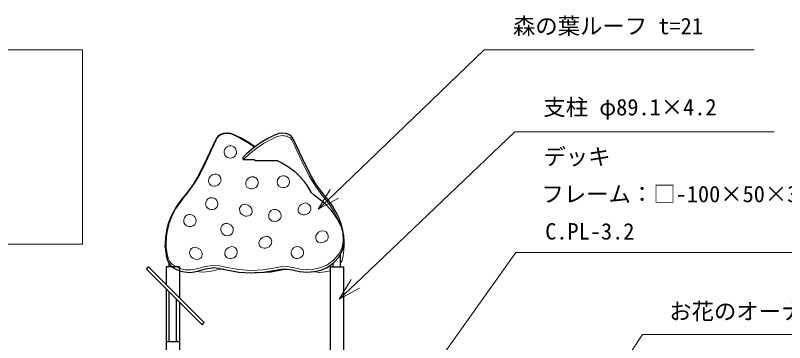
# Model space of a CAD drawing. Units: millimetres at full size, sheet at 1:60; details may follow other scales. Extents: x 900 to 24300, y 900 to 16920.
# Drawn here: x 3994 to 9154, y 5984 to 8176 of the extents above; entities that cross this region are included whole.
import ezdxf
from ezdxf.enums import TextEntityAlignment as Align

# ---------------------------------------------------------------- set-up
doc = ezdxf.new("R2010")
doc.units = ezdxf.units.MM
doc.header["$LTSCALE"] = 60
for name, color, linetype, lineweight in [('D-STR-1', 1, 'Continuous', 25), ('D-STR-3', 251, 'Continuous', 9), ('D-STR-HTXT', 7, 'Continuous', 13), ('D-TTL-FRAM', 7, 'Continuous', 13)]:
    doc.layers.add(name, color=color, linetype=linetype, lineweight=lineweight)
doc.styles.add('ＭＳ ゴシック', font='')
doc.styles.get('ＭＳ ゴシック').set_extended_font_data('MS Gothic')

msp = doc.modelspace()

# ---------------------------------------------------------------- linework, layer by layer
at = {"layer": 'D-STR-1'}
for p, q in [((5370.33, 7377.68), (5368.13, 7376.54)), ((5390.07, 7384.71), (5370.33, 7377.68)), ((5392.68, 7385.28), (5390.07, 7384.71)), ((5393.05, 7385.31), (5392.68, 7385.28)), ((5414.57, 7387.28), (5393.05, 7385.31)), ((5414.6, 7387.28), (5414.57, 7387.28)), ((5417.33, 7387.21), (5414.6, 7387.28)), ((5438.95, 7383.97), (5417.33, 7387.21)), ((5441.49, 7383.26), (5438.95, 7383.97)), ((5466.84, 7372.91), (5441.49, 7383.26)), ((5757.43, 7383.26), (5732.09, 7372.91)), ((5759.98, 7383.97), (5757.43, 7383.26)), ((5781.6, 7387.21), (5759.98, 7383.97)), ((5784.33, 7387.28), (5781.6, 7387.21)), ((5784.36, 7387.28), (5784.33, 7387.28)), ((5805.88, 7385.31), (5784.36, 7387.28)), ((5806.24, 7385.28), (5805.88, 7385.31)), ((5808.86, 7384.71), (5806.24, 7385.28)), ((5828.6, 7377.68), (5808.86, 7384.71)), ((5846.13, 7365.29), (5828.6, 7377.68)), ((5336.64, 7339.11), (5279, 7217.42)), ((5345.03, 7355.76), (5336.64, 7339.11)), ((5352.1, 7364.45), (5345.03, 7355.76)), ((5352.79, 7365.29), (5352.1, 7364.45)), ((5368.13, 7376.54), (5352.79, 7365.29)), ((5507.82, 7352.91), (5466.84, 7372.91)), ((5561.51, 7321.69), (5507.82, 7352.91)), ((5691.11, 7352.91), (5637.42, 7321.69)), ((5732.09, 7372.91), (5691.11, 7352.91)), ((5846.83, 7364.45), (5846.13, 7365.29)), ((5853.9, 7355.76), (5846.83, 7364.45)), ((5862.29, 7339.11), (5853.9, 7355.76)), ((5919.93, 7217.42), (5862.29, 7339.11)), ((5588.67, 7287.21), (5544.93, 7249.59)), ((5599.46, 7294.84), (5561.51, 7321.69)), ((5637.42, 7321.69), (5588.67, 7287.21)), ((5520.66, 7223.65), (5520.43, 7222.36)), ((5520.87, 7224.65), (5520.66, 7223.65)), ((5521.67, 7226.03), (5520.87, 7224.65)), ((5522.38, 7226.88), (5521.67, 7226.03)), ((5526.23, 7230.95), (5522.38, 7226.88)), ((5544.93, 7249.59), (5526.23, 7230.95)), ((5279, 7217.42), (5256.74, 7169.52)), ((5520.43, 7222.36), (5520.43, 7215.99)), ((5520.43, 7215.99), (5520.61, 7214.65)), ((5520.61, 7214.65), (5521.41, 7212.84)), ((5521.41, 7212.84), (5522.74, 7211.39)), ((5522.74, 7211.39), (5524.48, 7210.45)), ((5524.48, 7210.45), (5526.43, 7210.12)), ((5526.43, 7210.12), (5593.45, 7210.2)), ((5593.45, 7210.2), (5595.66, 7209.95)), ((5595.66, 7209.95), (5597.65, 7209.23)), ((5597.65, 7209.23), (5599.23, 7208.12)), ((5599.23, 7208.12), (5599.68, 7206.61)), ((5599.68, 7206.61), (5601.28, 7205.34)), ((5601.28, 7205.34), (5603.27, 7204.62)), ((5603.27, 7204.62), (5605.48, 7204.37)), ((5605.48, 7204.37), (5747.65, 7204.45)), ((5747.65, 7204.45), (5749.48, 7204.15)), ((5749.48, 7204.15), (5780.72, 7188.52)), ((5780.72, 7188.52), (5826.69, 7160.67)), ((5942.19, 7169.52), (5919.93, 7217.42)), ((5256.74, 7169.52), (5218.9, 7096.49)), ((5826.69, 7160.67), (5867.66, 7129.6)), ((5867.66, 7129.6), (5902.99, 7096.07)), ((5980.03, 7096.49), (5942.19, 7169.52)), ((5218.9, 7096.49), (5186.19, 7043.97)), ((5902.99, 7096.07), (5925.64, 7069.65)), ((5925.64, 7069.65), (5926.38, 7068.76)), ((5926.38, 7068.76), (5946.46, 7040.33)), ((6012.74, 7043.97), (5980.03, 7096.49)), ((5186.19, 7043.97), (5140.43, 6981.09)), ((5946.46, 7040.33), (5961.47, 7014.16)), ((6058.5, 6981.09), (6012.74, 7043.97)), ((5140.43, 6981.09), (5117.83, 6953.42)), ((5961.47, 7014.16), (5976.9, 6991.82)), ((5997.56, 6971.9), (5976.52, 6992.19)), ((6008.87, 6963.53), (5997.56, 6971.9)), ((6081.1, 6953.42), (6058.5, 6981.09)), ((5107.19, 6940.45), (5073.39, 6893.23)), ((5117.83, 6953.42), (5107.19, 6940.45)), ((6067.09, 6918.75), (6008.87, 6963.53)), ((6114.69, 6870.05), (6067.09, 6918.75)), ((6091.74, 6940.45), (6081.1, 6953.42)), ((6125.54, 6893.23), (6091.74, 6940.45)), ((5065.41, 6880.3), (5039.4, 6830.67)), ((5073.39, 6893.23), (5065.41, 6880.3)), ((6115.42, 6869.17), (6114.69, 6870.05)), ((6153.25, 6816.27), (6115.42, 6869.17)), ((6133.52, 6880.3), (6125.54, 6893.23)), ((6159.53, 6830.67), (6133.52, 6880.3)), ((5039.4, 6830.67), (5022.26, 6787.18)), ((6180.51, 6760.21), (6153.25, 6816.27)), ((6176.67, 6787.18), (6159.53, 6830.67)), ((5022.26, 6787.18), (5008.21, 6735.16)), ((6190.72, 6735.16), (6176.67, 6787.18)), ((6196.72, 6702.05), (6180.51, 6760.21)), ((5007.92, 6733.88), (5001.2, 6688.97)), ((5008.21, 6735.16), (5007.92, 6733.88)), ((6191.01, 6733.88), (6190.72, 6735.16)), ((6194.67, 6709.38), (6191.01, 6733.88)), ((5001.2, 6688.97), (4999.33, 6647.24)), ((6199.68, 6655.19), (6196.72, 6702.05)), ((6197.69, 6689.22), (6197.73, 6688.97)), ((6197.73, 6688.97), (6197.76, 6688.09)), ((4999.33, 6647.24), (4999.52, 6636)), ((4999.52, 6636), (5001.26, 6602.54)), ((5000.7, 6615.15), (4999.52, 6636)), ((6189.07, 6602.62), (6199.39, 6647.53)), ((6199.68, 6648.83), (6189.35, 6603.88)), ((6199.39, 6647.53), (6199.68, 6648.83)), ((6199.55, 6648.24), (6199.6, 6647.24)), ((6199.68, 6648.83), (6199.68, 6655.19)), ((5001.26, 6602.54), (5006.26, 6566.9)), ((5006.26, 6566.9), (5006.55, 6565.62)), ((5006.55, 6565.62), (5013.93, 6534.54)), ((6131, 6520.89), (6165.42, 6559.19)), ((6165.42, 6559.19), (6166.18, 6560.1)), ((6166.18, 6560.1), (6189.07, 6602.62)), ((6173.9, 6491.69), (6173.9, 6574.44)), ((5013.93, 6534.54), (5025.3, 6513.31)), ((5025.3, 6513.31), (5034.58, 6502.13)), ((5025.3, 6491.69), (5025.3, 6513.31)), ((5034.58, 6502.13), (5035.28, 6501.29)), ((5035.28, 6501.29), (5055.56, 6484.2)), ((6086.39, 6488.27), (6131, 6520.89)), ((6125.3, 6491.69), (6125.3, 6516.73)), ((4873.17, 6476.76), (4888.02, 6491.61)), ((4873.17, 6476.76), (5246.37, 6103.57)), ((4888.02, 6491.61), (5261.22, 6118.42)), ((5005.05, 6491.69), (5005.05, 6374.59)), ((5094.15, 6491.69), (5005.05, 6491.69)), ((5055.56, 6484.2), (5069.74, 6475.69)), ((5069.74, 6475.69), (5096.88, 6464.3)), ((5094.15, 6491.69), (5094.15, 6285.49)), ((5096.88, 6464.3), (5114.23, 6459.59)), ((5114.23, 6459.59), (5145.17, 6455.2)), ((5145.17, 6455.2), (5145.29, 6455.2)), ((5145.29, 6455.2), (5163.71, 6454.82)), ((5163.71, 6454.82), (5163.76, 6454.82)), ((5163.76, 6454.82), (5195, 6457.92)), ((5195, 6457.92), (5212.72, 6461.9)), ((5212.72, 6461.9), (5223.29, 6465.14)), ((5223.55, 6465.24), (5268.46, 6478.41)), ((5268.46, 6478.41), (5316.45, 6483.95)), ((5364.98, 6481.58), (5316.42, 6483.95)), ((5364.95, 6481.59), (5411.4, 6471.44)), ((5364.98, 6481.58), (5364.98, 6481.58)), ((5389.16, 6476.3), (5384.1, 6476.39)), ((5411.4, 6471.44), (5492.22, 6456.68)), ((5492.22, 6456.68), (5574.96, 6451.43)), ((5574.96, 6451.43), (5574.97, 6451.43)), ((5574.97, 6451.43), (5657.6, 6455.73)), ((5623.96, 6451.43), (5599.46, 6452.71)), ((5623.97, 6451.43), (5623.96, 6451.43)), ((5706.71, 6456.68), (5623.97, 6451.43)), ((5657.6, 6455.73), (5657.81, 6455.74)), ((5657.81, 6455.74), (5738.58, 6469.48)), ((5787.15, 6471.33), (5706.71, 6456.68)), ((5738.58, 6469.48), (5779.39, 6475.06)), ((5738.58, 6469.48), (5738.66, 6469.53)), ((5738.66, 6469.53), (5738.58, 6469.48)), ((5738.64, 6469.5), (5738.58, 6469.48)), ((5779.39, 6475.06), (5804.39, 6476.82)), ((5809.77, 6476.3), (5787.52, 6471.44)), ((5804.39, 6476.82), (5814.73, 6476.39)), ((5814.73, 6476.39), (5853.7, 6471.23)), ((5853.7, 6471.23), (5900.06, 6460)), ((5900.06, 6460), (5948.74, 6456.06)), ((5948.74, 6456.06), (5948.75, 6456.06)), ((5948.75, 6456.06), (5997.21, 6459.59)), ((5997.21, 6459.59), (5997.49, 6459.61)), ((5997.49, 6459.61), (6044.02, 6470.47)), ((6044.02, 6470.47), (6086.17, 6488.15)), ((6105.05, 6491.69), (6105.05, 5249.48)), ((6105.05, 6491.69), (6194.15, 6491.69)), ((6194.15, 6491.69), (6194.15, 5249.71)), ((5005.05, 6344.89), (5005.05, 2991.69)), ((5025.3, 5991.69), (5025.3, 6324.64)), ((5073.9, 5991.69), (5073.9, 6276.04)), ((5094.15, 6255.79), (5094.15, 3567.47)), ((5246.37, 6103.57), (5261.22, 6118.42)), ((5005.05, 5991.69), (5094.15, 5991.69))]:
    msp.add_line(p, q, dxfattribs=at)
at = {"layer": 'D-STR-3'}
for p, q in [((5391.58, 7383.19), (5373.14, 7376.63)), ((5394.02, 7383.72), (5391.58, 7383.19)), ((5414.5, 7385.6), (5394.02, 7383.72)), ((5417.05, 7385.53), (5414.5, 7385.6)), ((5437.25, 7382.51), (5417.05, 7385.53)), ((5439.62, 7381.84), (5437.25, 7382.51)), ((5464.22, 7371.77), (5439.62, 7381.84)), ((5342.04, 7340.74), (5284.42, 7219.08)), ((5350.22, 7357.02), (5342.04, 7340.74)), ((5356.75, 7365.05), (5350.22, 7357.02)), ((5371.08, 7375.56), (5356.75, 7365.05)), ((5373.14, 7376.63), (5371.08, 7375.56)), ((5504.92, 7351.9), (5464.22, 7371.77)), ((5558.25, 7320.9), (5504.92, 7351.9)), ((5710, 7345.22), (5658.98, 7317.39)), ((5750.93, 7364.04), (5710, 7345.22)), ((5772.59, 7369.85), (5750.93, 7364.04)), ((5793.22, 7370.49), (5772.59, 7369.85)), ((5795.75, 7370.26), (5793.22, 7370.49)), ((5815.52, 7366.04), (5795.75, 7370.26)), ((5817.8, 7365.23), (5815.52, 7366.04)), ((5834.48, 7356.62), (5817.8, 7365.23)), ((5836.26, 7355.33), (5834.48, 7356.62)), ((5847.96, 7343.3), (5836.26, 7355.33)), ((5849.03, 7341.66), (5847.96, 7343.3)), ((5864.07, 7310.91), (5849.03, 7341.66)), ((5597.27, 7293.29), (5558.25, 7320.9)), ((5612.72, 7287.08), (5567.09, 7251.05)), ((5658.98, 7317.39), (5612.72, 7287.08)), ((5878.66, 7280.3), (5864.07, 7310.91)), ((5936.16, 7157.66), (5878.66, 7280.3)), ((5567.09, 7251.05), (5526.43, 7211.88)), ((5284.42, 7219.08), (5262.16, 7171.2)), ((5262.16, 7171.2), (5224.18, 7097.89)), ((5966.95, 7096.81), (5936.16, 7157.66)), ((5224.18, 7097.89), (5191.35, 7045.17)), ((6006.75, 7031.58), (5966.95, 7096.81)), ((5191.35, 7045.17), (5145.41, 6982.06)), ((6052.53, 6968.46), (6006.75, 7031.58)), ((5145.41, 6982.06), (5122.73, 6954.28)), ((6076.2, 6939.43), (6052.53, 6968.46)), ((5112.16, 6941.4), (5078.59, 6894.5)), ((5122.73, 6954.28), (5112.16, 6941.4)), ((6098.41, 6911.45), (6076.2, 6939.43)), ((5070.66, 6881.66), (5044.83, 6832.37)), ((5078.59, 6894.5), (5070.66, 6881.66)), ((6130.07, 6863.77), (6098.41, 6911.45)), ((6155.49, 6814.41), (6130.07, 6863.77)), ((5044.83, 6832.37), (5027.81, 6789.18)), ((6163, 6796.21), (6155.49, 6814.41)), ((5027.81, 6789.18), (5013.86, 6737.51)), ((5013.86, 6737.51), (5007.18, 6692.92)), ((6193.7, 6659.69), (6189.67, 6727.35)), ((5007.18, 6692.92), (5005.52, 6640.34)), ((6183.56, 6615.59), (6193.7, 6659.69)), ((5005.52, 6640.34), (5006.69, 6619.64)), ((5006.69, 6619.64), (5014.21, 6567.85)), ((6161.08, 6573.83), (6183.56, 6615.59)), ((6197.66, 6602.54), (6199.41, 6636)), ((6199.41, 6636), (6199.6, 6647.24)), ((6199.6, 6647.24), (6199.53, 6648.15)), ((5014.21, 6567.85), (5021.4, 6542.66)), ((6127.18, 6536.12), (6161.08, 6573.83)), ((6185, 6534.54), (6192.38, 6565.62)), ((6192.38, 6565.62), (6192.67, 6566.9)), ((6192.67, 6566.9), (6197.66, 6602.54)), ((5021.4, 6542.66), (5027.85, 6530.79)), ((5027.85, 6530.79), (5043.41, 6512.22)), ((5043.41, 6512.22), (5055.04, 6502.52)), ((5055.04, 6502.52), (5078.42, 6488.64)), ((6042.01, 6486.7), (6083.26, 6504)), ((6083.26, 6504), (6127.18, 6536.12)), ((6173.51, 6513.17), (6173.63, 6513.31)), ((6173.63, 6513.31), (6185, 6534.54)), ((5078.42, 6488.64), (5093.94, 6482.21)), ((5093.94, 6482.21), (5122.5, 6474.58)), ((5122.5, 6474.58), (5140.15, 6472.15)), ((5140.15, 6472.15), (5170.67, 6471.64)), ((5170.67, 6471.64), (5188.47, 6473.47)), ((5188.47, 6473.47), (5217.5, 6480.13)), ((5250.18, 6456.06), (5202.25, 6459.55)), ((5217.5, 6480.13), (5221.18, 6481.34)), ((5221.18, 6481.34), (5267.13, 6494.81)), ((5298.87, 6460), (5250.18, 6456.06)), ((5250.18, 6456.06), (5250.18, 6456.06)), ((5267.13, 6494.81), (5316.22, 6500.48)), ((5346.27, 6471.51), (5298.87, 6460)), ((5316.22, 6500.48), (5365.84, 6498.06)), ((5384.17, 6476.39), (5346.27, 6471.51)), ((5365.84, 6498.06), (5413.36, 6487.68)), ((5413.36, 6487.68), (5493.04, 6473.16)), ((5493.04, 6473.16), (5575, 6467.97)), ((5575, 6467.97), (5657.06, 6472.23)), ((5657.06, 6472.23), (5737.06, 6485.84)), ((5737.06, 6485.84), (5775.57, 6492.22)), ((5775.57, 6492.22), (5815.1, 6492.91)), ((5815.1, 6492.91), (5854.01, 6487.9)), ((5854.01, 6487.9), (5855.76, 6487.44)), ((5855.76, 6487.44), (5901.13, 6476.44)), ((5901.13, 6476.44), (5948.77, 6472.59)), ((5948.77, 6472.59), (5996.48, 6476.07)), ((5996.48, 6476.07), (6042.01, 6486.7)), ((6003.92, 6457.92), (5996.67, 6459.55)), ((6035.17, 6454.82), (6003.92, 6457.92)), ((6035.21, 6454.82), (6035.17, 6454.82)), ((6053.64, 6455.2), (6035.21, 6454.82)), ((6053.76, 6455.2), (6053.64, 6455.2)), ((6084.69, 6459.59), (6053.76, 6455.2)), ((6102.05, 6464.3), (6084.69, 6459.59)), ((6105.05, 6465.56), (6102.05, 6464.3))]:
    msp.add_line(p, q, dxfattribs=at)
for centre, radius, start, end in [((5434.32, 7260.71), 39.55, 145.75722, 245.29279), ((5433.65, 7265.04), 36.7, 93.85082, 150.74773), ((5435.47, 7259.49), 42.38, 349.68062, 95.79955), ((5436.66, 7262.11), 41.77, 243.17759, 345.85097), ((5326.17, 7068.57), 36.76, 139.4635, 237.38232), ((5342.08, 7059.74), 54.74, 112.00785, 143.26933), ((5335.83, 7075.24), 38.03, 336.4301, 112.02676), ((5581.1, 7050.38), 41.67, 116.01932, 215.73166), ((5584.9, 7054.91), 39.65, 31.66603, 123.85997), ((5584.77, 7056.51), 38.95, 318.04944, 29.55609), ((5789.99, 7061), 40.05, 140.17338, 225.30614), ((5791.53, 7060.68), 41.44, 20.37007, 141.19624), ((5794.24, 7060.97), 38.8, 303.50187, 21.35406), ((5328.28, 7078.3), 46.18, 241.68356, 336.69046), ((5578.21, 7062.69), 47.96, 229.82663, 317.79927), ((5791.67, 7070.86), 48.58, 232.09256, 299.58988), ((5312.05, 6913.76), 41.76, 98.8656, 192.19121), ((5311.08, 6913.68), 41.7, 330.27216, 97.53932), ((5941.95, 6866.96), 52.65, 92.08761, 158.79272), ((5937.72, 6881.72), 37.92, 340.61216, 86.50982), ((5312.11, 6917.61), 42.93, 199.65082, 325.03423), ((5531.06, 6877.24), 33.45, 74.33194, 179.43337), ((5544.57, 6878.01), 46.96, 180.5377, 286.56087), ((5530.02, 6856.51), 53.93, 11.29651, 79.22315), ((5553.26, 6862.61), 29.98, 279.00012, 8.57243), ((5734.04, 6836.02), 40.61, 75.27103, 176.36276), ((5734.19, 6834.57), 41.98, 341.08063, 75.97227), ((5923.04, 6873.91), 32.47, 158.1527, 256.76004), ((5929.97, 6887.17), 47.11, 252.2401, 337.49415), ((5166.87, 6799.8), 43.81, 119.80658, 182.82813), ((5163.72, 6799.56), 42.55, 3.80327, 115.96418), ((5729.41, 6833.27), 36.23, 172.97667, 266.46932), ((5736.41, 6836.57), 40.61, 255.30971, 337.38376), ((5163.29, 6801.99), 40.41, 186.17298, 284.70828), ((5168.52, 6800.28), 37.72, 277.65991, 3.19209), ((5411.31, 6744), 38.5, 55.98173, 173.56333), ((5416.11, 6739.87), 39.74, 298.38937, 65.08118), ((5415.31, 6742.71), 42.62, 172.4378, 297.52208), ((6045.49, 6689.01), 36.98, 138.37266, 237.09616), ((6054.38, 6688.94), 44.06, 68.9256, 146.00215), ((6054.52, 6695.15), 38.27, 321.59656, 65.77231), ((5658.01, 6649.11), 30.7, 154.86956, 236.99467), ((5678.82, 6643.28), 52.14, 86.10922, 158.78193), ((5666.19, 6663.9), 47.57, 238.42966, 350.00812), ((5679.13, 6661.16), 34.29, 350.7455, 84.59035), ((6046.54, 6701.8), 48.66, 244.26365, 321.29718), ((5200.01, 6586.27), 36.76, 58.70956, 179.19866), ((5203.1, 6575.86), 44.78, 330.62045, 69.05392), ((5448.09, 6576.59), 50.61, 102.84991, 159.1457), ((5445.27, 6589.49), 37.41, 336.60589, 103.0297), ((5883.91, 6587.56), 40.1, 82.01629, 170.75812), ((5885.29, 6586.32), 41.17, 341.14801, 84.16594), ((5209.99, 6589.01), 46.78, 182.72534, 237.36996), ((5210.75, 6587.77), 46.16, 235.74862, 312.79976), ((5433.3, 6581.97), 34.87, 158.74547, 235.5385), ((5437.37, 6592.33), 45.79, 238.67234, 337.26537), ((5881.43, 6585.48), 38.07, 167.06157, 259.64137), ((5884.86, 6589.54), 42.72, 256.09184, 337.24147)]:
    msp.add_arc(centre, radius, start, end, dxfattribs=at)
at = {"layer": 'D-STR-HTXT'}
for p, q in [((6025.68, 6877.83), (6106.09, 7010.68)), ((6025.68, 6877.83), (6133.92, 6981.68)), ((6161.75, 6952.68), (6025.68, 6877.83)), ((6166.44, 6275.38), (6247.38, 6407.91)), ((6166.44, 6275.38), (6275.09, 6378.8)), ((6302.81, 6349.69), (6166.44, 6275.38))]:
    msp.add_line(p, q, dxfattribs=at)
for points in [[(6133.92, 6981.68), (7138.73, 7945.77), (8950.12, 7945.77)], [(6275.09, 6378.8), (7343.47, 7395.71), (9084.04, 7395.71)], [(5943.7, 4613.81), (7351.94, 6588.19), (9948.35, 6588.19)], [(7936.69, 5638.51), (8199.88, 6037.83), (10583.09, 6037.83)]]:
    msp.add_lwpolyline(points, dxfattribs=at)
at = {"layer": 'D-TTL-FRAM', "color": 2}
for p, q in [((1227.03, 7945.77), (4444.42, 7945.77)), ((4444.42, 7945.77), (4444.42, 6643.15)), ((4444.42, 6643.15), (1227.03, 6643.15))]:
    msp.add_line(p, q, dxfattribs=at)

# ---------------------------------------------------------------- texts
at = {"layer": 'D-STR-HTXT', "style": 'ＭＳ ゴシック'}
for s, p in [('森の葉ルーフ t=21', (7331.34, 8016.55)), ('支柱 φ89.1×4.2', (7535.31, 7473.34)), ('デッキ\u3000', (7536.17, 7141.45)), ('フレーム：□-100×50×3.2', (7522.46, 6891.45)), ('C.PL-3.2', (7547.59, 6641.45)), ('お花のオーナメント t=21', (8379.54, 6105.56))]:
    msp.add_text(s, height=110, dxfattribs=at).set_placement(p, align=Align.BOTTOM_LEFT)

doc.saveas('drawing.dxf')
